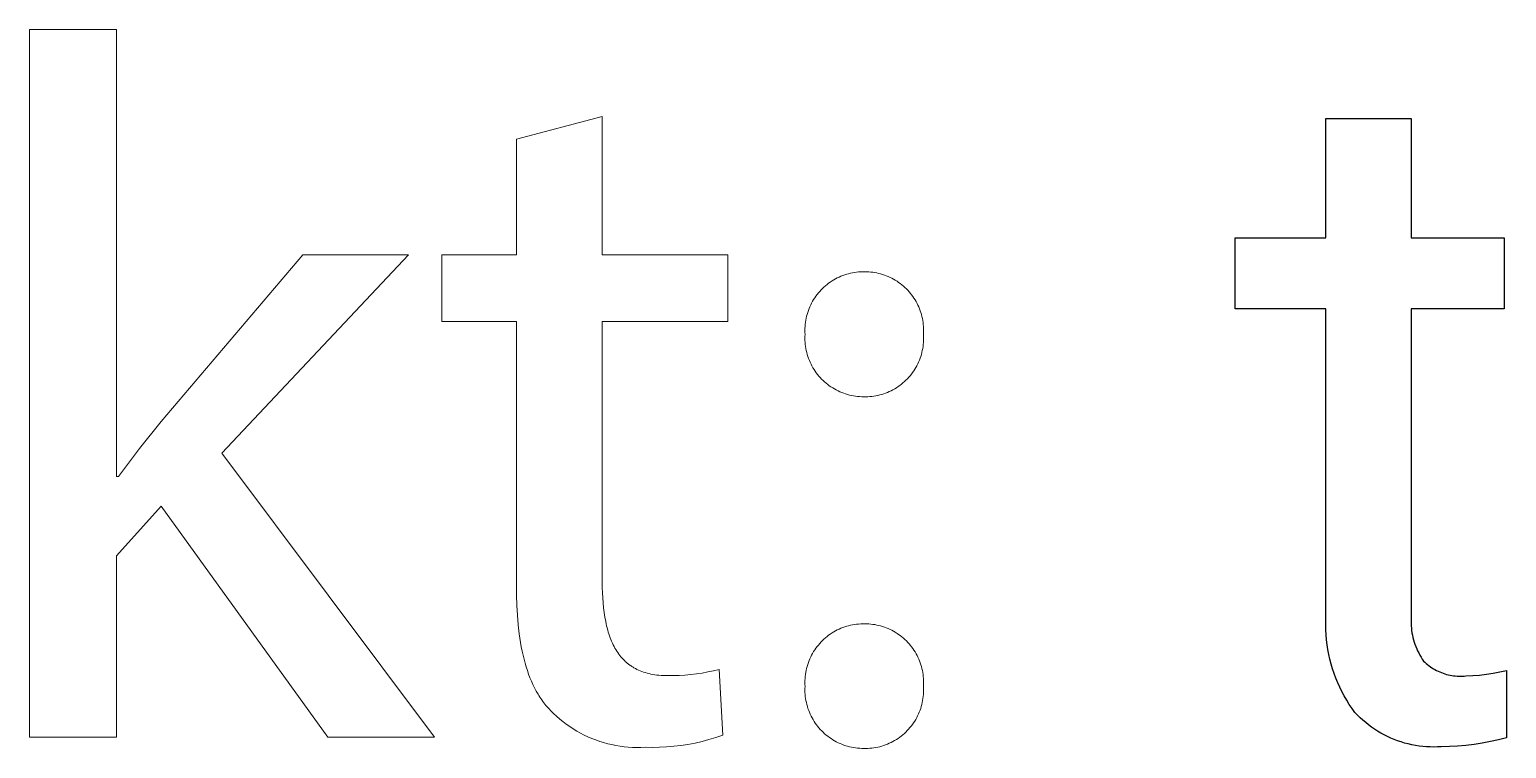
# Model space of a CAD drawing. Header units: millimetres. Extents: x 1422 to 6060, y -58 to 3182.
# Drawn here: x 4467.8 to 4536.5, y 145.7 to 179.2 of the extents above; entities that cross this region are included whole.
import ezdxf

# ---------------------------------------------------------------- set-up
doc = ezdxf.new("R2010")
doc.units = ezdxf.units.MM
doc.header["$MEASUREMENT"] = 0
doc.layers.add('Domyślny', color=7, linetype='Continuous', true_color=0x000000)

msp = doc.modelspace()

# ---------------------------------------------------------------- linework, layer by layer
at = {"layer": 'Domyślny', "color": 18, "lineweight": 15, "true_color": 0x000000}
for p, q in [((4467.784, 146.185), (4467.784, 179.156)), ((4467.784, 179.156), (4471.83, 179.156)), ((4471.83, 179.156), (4471.83, 158.339)), ((4490.451, 174.042), (4494.45, 175.108)), ((4494.45, 175.108), (4494.45, 168.653)), ((4490.451, 168.653), (4490.451, 174.042)), ((4473.914, 160.902), (4480.509, 168.654)), ((4485.435, 168.654), (4476.741, 159.42)), ((4480.509, 168.654), (4485.435, 168.654)), ((4486.976, 165.549), (4486.976, 168.653)), ((4486.976, 168.653), (4490.451, 168.653)), ((4494.45, 168.653), (4500.303, 168.653)), ((4500.303, 168.653), (4500.303, 165.549)), ((4505.922, 167.781), (4506.014, 167.804)), ((4506.014, 167.804), (4506.107, 167.823)), ((4506.107, 167.823), (4506.2, 167.839)), ((4506.2, 167.839), (4506.293, 167.852)), ((4506.293, 167.852), (4506.387, 167.861)), ((4506.387, 167.861), (4506.482, 167.867)), ((4506.482, 167.867), (4506.576, 167.87)), ((4506.576, 167.87), (4506.67, 167.87)), ((4506.67, 167.87), (4506.764, 167.869)), ((4506.764, 167.869), (4506.857, 167.864)), ((4506.857, 167.864), (4506.95, 167.857)), ((4506.95, 167.857), (4507.043, 167.846)), ((4507.043, 167.846), (4507.136, 167.832)), ((4507.136, 167.832), (4507.228, 167.815)), ((4507.228, 167.815), (4507.319, 167.794)), ((4507.319, 167.794), (4507.409, 167.771)), ((4504.704, 167.09), (4504.772, 167.155)), ((4504.772, 167.155), (4504.843, 167.218)), ((4504.843, 167.218), (4504.916, 167.278)), ((4504.916, 167.278), (4504.991, 167.335)), ((4504.991, 167.335), (4505.068, 167.39)), ((4505.068, 167.39), (4505.147, 167.442)), ((4505.147, 167.442), (4505.227, 167.492)), ((4505.227, 167.492), (4505.309, 167.538)), ((4505.309, 167.538), (4505.393, 167.582)), ((4505.393, 167.582), (4505.478, 167.623)), ((4505.478, 167.623), (4505.565, 167.661)), ((4505.565, 167.661), (4505.653, 167.695)), ((4505.653, 167.695), (4505.742, 167.727)), ((4505.742, 167.727), (4505.832, 167.756)), ((4505.832, 167.756), (4505.922, 167.781)), ((4507.409, 167.771), (4507.499, 167.744)), ((4507.499, 167.744), (4507.588, 167.715)), ((4507.588, 167.715), (4507.675, 167.682)), ((4507.675, 167.682), (4507.762, 167.647)), ((4507.762, 167.647), (4507.847, 167.608)), ((4507.847, 167.608), (4507.931, 167.567)), ((4507.931, 167.567), (4508.013, 167.523)), ((4508.013, 167.523), (4508.094, 167.476)), ((4508.094, 167.476), (4508.173, 167.426)), ((4508.173, 167.426), (4508.25, 167.373)), ((4508.25, 167.373), (4508.326, 167.318)), ((4508.326, 167.318), (4508.4, 167.261)), ((4508.4, 167.261), (4508.471, 167.201)), ((4508.471, 167.201), (4508.541, 167.138)), ((4508.541, 167.138), (4508.608, 167.073)), ((4504.198, 166.411), (4504.244, 166.494)), ((4504.244, 166.494), (4504.292, 166.575)), ((4504.292, 166.575), (4504.343, 166.655)), ((4504.343, 166.655), (4504.397, 166.732)), ((4504.397, 166.732), (4504.453, 166.808)), ((4504.453, 166.808), (4504.512, 166.882)), ((4504.512, 166.882), (4504.573, 166.954)), ((4504.573, 166.954), (4504.637, 167.023)), ((4504.637, 167.023), (4504.704, 167.09)), ((4508.608, 167.073), (4508.673, 167.006)), ((4508.673, 167.006), (4508.736, 166.937)), ((4508.736, 166.937), (4508.796, 166.865)), ((4508.796, 166.865), (4508.854, 166.792)), ((4508.854, 166.792), (4508.909, 166.717)), ((4508.909, 166.717), (4508.962, 166.639)), ((4508.962, 166.639), (4509.012, 166.56)), ((4509.012, 166.56), (4509.059, 166.48)), ((4509.059, 166.48), (4509.104, 166.398)), ((4503.943, 165.703), (4503.964, 165.795)), ((4503.964, 165.795), (4503.988, 165.886)), ((4503.988, 165.886), (4504.015, 165.976)), ((4504.015, 165.976), (4504.046, 166.066)), ((4504.046, 166.066), (4504.079, 166.154)), ((4504.079, 166.154), (4504.116, 166.241)), ((4504.116, 166.241), (4504.156, 166.327)), ((4504.156, 166.327), (4504.198, 166.411)), ((4509.104, 166.398), (4509.145, 166.314)), ((4509.145, 166.314), (4509.184, 166.229)), ((4509.184, 166.229), (4509.22, 166.142)), ((4509.22, 166.142), (4509.253, 166.055)), ((4509.253, 166.055), (4509.282, 165.966)), ((4509.282, 165.966), (4509.309, 165.877)), ((4509.309, 165.877), (4509.333, 165.786)), ((4509.333, 165.786), (4509.353, 165.695)), ((4490.451, 165.549), (4486.976, 165.549)), ((4490.451, 153.287), (4490.451, 165.549)), ((4500.303, 165.549), (4494.45, 165.549)), ((4494.45, 165.549), (4494.45, 153.426)), ((4503.884, 165.14), (4503.886, 165.234)), ((4503.886, 165.046), (4503.884, 165.14)), ((4503.886, 165.234), (4503.891, 165.329)), ((4503.891, 164.951), (4503.886, 165.046)), ((4503.891, 165.329), (4503.899, 165.423)), ((4503.899, 165.423), (4503.91, 165.517)), ((4503.91, 165.517), (4503.925, 165.61)), ((4503.925, 165.61), (4503.943, 165.703)), ((4509.353, 165.695), (4509.371, 165.603)), ((4509.371, 165.603), (4509.385, 165.511)), ((4509.385, 165.511), (4509.396, 165.418)), ((4509.396, 165.418), (4509.404, 165.325)), ((4509.404, 165.325), (4509.409, 165.232)), ((4509.409, 165.045), (4509.404, 164.951)), ((4509.409, 165.232), (4509.41, 165.138)), ((4509.41, 165.138), (4509.409, 165.045)), ((4503.885, 164.761), (4503.886, 164.856)), ((4503.888, 164.666), (4503.885, 164.761)), ((4503.886, 164.856), (4503.891, 164.951)), ((4503.893, 164.571), (4503.888, 164.666)), ((4503.902, 164.477), (4503.893, 164.571)), ((4503.915, 164.382), (4503.902, 164.477)), ((4503.93, 164.288), (4503.915, 164.382)), ((4509.384, 164.387), (4509.369, 164.294)), ((4509.396, 164.481), (4509.384, 164.387)), ((4509.404, 164.575), (4509.396, 164.481)), ((4509.404, 164.951), (4509.409, 164.857)), ((4509.409, 164.669), (4509.404, 164.575)), ((4509.409, 164.857), (4509.41, 164.763)), ((4509.41, 164.763), (4509.409, 164.669)), ((4503.949, 164.195), (4503.93, 164.288)), ((4503.971, 164.103), (4503.949, 164.195)), ((4503.996, 164.011), (4503.971, 164.103)), ((4504.024, 163.92), (4503.996, 164.011)), ((4504.056, 163.831), (4504.024, 163.92)), ((4504.091, 163.742), (4504.056, 163.831)), ((4504.128, 163.655), (4504.091, 163.742)), ((4509.178, 163.664), (4509.138, 163.579)), ((4509.215, 163.751), (4509.178, 163.664)), ((4509.248, 163.839), (4509.215, 163.751)), ((4509.279, 163.928), (4509.248, 163.839)), ((4509.306, 164.018), (4509.279, 163.928)), ((4509.33, 164.11), (4509.306, 164.018)), ((4509.352, 164.201), (4509.33, 164.11)), ((4509.369, 164.294), (4509.352, 164.201)), ((4504.169, 163.569), (4504.128, 163.655)), ((4504.213, 163.484), (4504.169, 163.569)), ((4504.259, 163.401), (4504.213, 163.484)), ((4504.309, 163.32), (4504.259, 163.401)), ((4504.361, 163.241), (4504.309, 163.32)), ((4504.416, 163.163), (4504.361, 163.241)), ((4504.473, 163.088), (4504.416, 163.163)), ((4504.534, 163.014), (4504.473, 163.088)), ((4504.596, 162.942), (4504.534, 163.014)), ((4508.782, 163.026), (4508.72, 162.954)), ((4508.841, 163.099), (4508.782, 163.026)), ((4508.897, 163.174), (4508.841, 163.099)), ((4508.951, 163.252), (4508.897, 163.174)), ((4509.002, 163.331), (4508.951, 163.252)), ((4509.05, 163.412), (4509.002, 163.331)), ((4509.096, 163.495), (4509.05, 163.412)), ((4509.138, 163.579), (4509.096, 163.495)), ((4504.661, 162.873), (4504.596, 162.942)), ((4504.729, 162.806), (4504.661, 162.873)), ((4504.799, 162.742), (4504.729, 162.806)), ((4504.871, 162.68), (4504.799, 162.742)), ((4504.945, 162.62), (4504.871, 162.68)), ((4505.021, 162.563), (4504.945, 162.62)), ((4505.099, 162.509), (4505.021, 162.563)), ((4505.179, 162.458), (4505.099, 162.509)), ((4505.261, 162.409), (4505.179, 162.458)), ((4505.344, 162.363), (4505.261, 162.409)), ((4505.429, 162.32), (4505.344, 162.363)), ((4505.515, 162.28), (4505.429, 162.32)), ((4507.815, 162.289), (4507.728, 162.252)), ((4507.9, 162.33), (4507.815, 162.289)), ((4507.984, 162.373), (4507.9, 162.33)), ((4508.066, 162.419), (4507.984, 162.373)), ((4508.147, 162.468), (4508.066, 162.419)), ((4508.225, 162.52), (4508.147, 162.468)), ((4508.302, 162.574), (4508.225, 162.52)), ((4508.377, 162.632), (4508.302, 162.574)), ((4508.45, 162.691), (4508.377, 162.632)), ((4508.521, 162.753), (4508.45, 162.691)), ((4508.59, 162.818), (4508.521, 162.753)), ((4508.656, 162.885), (4508.59, 162.818)), ((4508.72, 162.954), (4508.656, 162.885)), ((4505.603, 162.244), (4505.515, 162.28)), ((4505.692, 162.21), (4505.603, 162.244)), ((4505.782, 162.179), (4505.692, 162.21)), ((4505.873, 162.152), (4505.782, 162.179)), ((4505.965, 162.127), (4505.873, 162.152)), ((4506.058, 162.106), (4505.965, 162.127)), ((4506.151, 162.088), (4506.058, 162.106)), ((4506.245, 162.074), (4506.151, 162.088)), ((4506.339, 162.062), (4506.245, 162.074)), ((4506.434, 162.054), (4506.339, 162.062)), ((4506.529, 162.049), (4506.434, 162.054)), ((4506.624, 162.048), (4506.529, 162.049)), ((4506.718, 162.047), (4506.624, 162.048)), ((4506.813, 162.05), (4506.718, 162.047)), ((4506.907, 162.055), (4506.813, 162.05)), ((4507, 162.064), (4506.907, 162.055)), ((4507.094, 162.077), (4507, 162.064)), ((4507.187, 162.092), (4507.094, 162.077)), ((4507.279, 162.111), (4507.187, 162.092)), ((4507.371, 162.133), (4507.279, 162.111)), ((4507.462, 162.158), (4507.371, 162.133)), ((4507.552, 162.186), (4507.462, 162.158)), ((4507.641, 162.217), (4507.552, 162.186)), ((4507.728, 162.252), (4507.641, 162.217)), ((4472.898, 159.637), (4473.914, 160.902)), ((4471.922, 158.339), (4472.898, 159.637)), ((4476.741, 159.42), (4486.639, 146.185)), ((4471.83, 158.339), (4471.922, 158.339)), ((4473.914, 156.949), (4471.83, 154.632)), ((4481.667, 146.185), (4473.914, 156.949)), ((4471.83, 154.632), (4471.83, 146.185)), ((4494.45, 153.426), (4494.453, 153.169)), ((4490.456, 152.8), (4490.451, 153.287)), ((4490.471, 152.327), (4490.456, 152.8)), ((4494.453, 153.169), (4494.46, 152.919)), ((4494.46, 152.919), (4494.472, 152.676)), ((4494.472, 152.676), (4494.489, 152.44)), ((4490.497, 151.87), (4490.471, 152.327)), ((4494.489, 152.44), (4494.511, 152.212)), ((4494.511, 152.212), (4494.538, 151.991)), ((4494.538, 151.991), (4494.571, 151.777)), ((4490.534, 151.428), (4490.497, 151.87)), ((4490.583, 151.002), (4490.534, 151.428)), ((4494.571, 151.777), (4494.609, 151.571)), ((4494.609, 151.571), (4494.63, 151.47)), ((4494.63, 151.47), (4494.652, 151.372)), ((4494.652, 151.372), (4494.676, 151.275)), ((4505.565, 151.26), (4505.653, 151.295)), ((4505.653, 151.295), (4505.742, 151.327)), ((4505.742, 151.327), (4505.832, 151.355)), ((4505.832, 151.355), (4505.922, 151.381)), ((4505.922, 151.381), (4506.014, 151.403)), ((4506.014, 151.403), (4506.107, 151.422)), ((4506.107, 151.422), (4506.2, 151.438)), ((4506.2, 151.438), (4506.293, 151.451)), ((4506.293, 151.451), (4506.387, 151.461)), ((4506.387, 151.461), (4506.482, 151.467)), ((4506.482, 151.467), (4506.576, 151.47)), ((4506.576, 151.47), (4506.67, 151.47)), ((4506.67, 151.47), (4506.764, 151.468)), ((4506.764, 151.468), (4506.857, 151.464)), ((4506.857, 151.464), (4506.95, 151.456)), ((4506.95, 151.456), (4507.043, 151.445)), ((4507.043, 151.445), (4507.136, 151.431)), ((4507.136, 151.431), (4507.228, 151.414)), ((4507.228, 151.414), (4507.319, 151.394)), ((4507.319, 151.394), (4507.409, 151.371)), ((4507.409, 151.371), (4507.499, 151.344)), ((4507.499, 151.344), (4507.588, 151.315)), ((4507.588, 151.315), (4507.675, 151.282)), ((4490.612, 150.795), (4490.583, 151.002)), ((4490.645, 150.592), (4490.612, 150.795)), ((4494.676, 151.275), (4494.702, 151.181)), ((4494.702, 151.181), (4494.729, 151.088)), ((4494.729, 151.088), (4494.757, 150.997)), ((4494.757, 150.997), (4494.787, 150.909)), ((4494.787, 150.909), (4494.819, 150.822)), ((4494.819, 150.822), (4494.851, 150.737)), ((4494.851, 150.737), (4494.886, 150.654)), ((4494.886, 150.654), (4494.922, 150.573)), ((4504.573, 150.553), (4504.637, 150.623)), ((4504.637, 150.623), (4504.704, 150.69)), ((4504.704, 150.69), (4504.772, 150.755)), ((4504.772, 150.755), (4504.843, 150.817)), ((4504.843, 150.817), (4504.916, 150.877)), ((4504.916, 150.877), (4504.991, 150.935)), ((4504.991, 150.935), (4505.068, 150.99)), ((4505.068, 150.99), (4505.147, 151.042)), ((4505.147, 151.042), (4505.227, 151.091)), ((4505.227, 151.091), (4505.309, 151.138)), ((4505.309, 151.138), (4505.393, 151.182)), ((4505.393, 151.182), (4505.478, 151.222)), ((4505.478, 151.222), (4505.565, 151.26)), ((4507.675, 151.282), (4507.762, 151.246)), ((4507.762, 151.246), (4507.847, 151.208)), ((4507.847, 151.208), (4507.931, 151.167)), ((4507.931, 151.167), (4508.013, 151.122)), ((4508.013, 151.122), (4508.094, 151.075)), ((4508.094, 151.075), (4508.173, 151.026)), ((4508.173, 151.026), (4508.25, 150.973)), ((4508.25, 150.973), (4508.326, 150.918)), ((4508.326, 150.918), (4508.4, 150.86)), ((4508.4, 150.86), (4508.471, 150.8)), ((4508.471, 150.8), (4508.541, 150.738)), ((4508.541, 150.738), (4508.608, 150.673)), ((4508.608, 150.673), (4508.673, 150.606)), ((4508.673, 150.606), (4508.736, 150.537)), ((4490.68, 150.394), (4490.645, 150.592)), ((4490.719, 150.199), (4490.68, 150.394)), ((4490.761, 150.009), (4490.719, 150.199)), ((4490.806, 149.822), (4490.761, 150.009)), ((4494.922, 150.573), (4494.96, 150.494)), ((4494.96, 150.494), (4494.999, 150.417)), ((4494.999, 150.417), (4495.04, 150.342)), ((4495.04, 150.342), (4495.082, 150.27)), ((4495.082, 150.27), (4495.126, 150.199)), ((4495.126, 150.199), (4495.172, 150.13)), ((4495.172, 150.13), (4495.219, 150.063)), ((4495.219, 150.063), (4495.268, 149.998)), ((4495.268, 149.998), (4495.319, 149.936)), ((4495.319, 149.936), (4495.371, 149.875)), ((4504.116, 149.841), (4504.156, 149.927)), ((4504.156, 149.927), (4504.198, 150.011)), ((4504.198, 150.011), (4504.244, 150.094)), ((4504.244, 150.094), (4504.292, 150.175)), ((4504.292, 150.175), (4504.343, 150.254)), ((4504.343, 150.254), (4504.397, 150.332)), ((4504.397, 150.332), (4504.453, 150.408)), ((4504.453, 150.408), (4504.512, 150.482)), ((4504.512, 150.482), (4504.573, 150.553)), ((4508.736, 150.537), (4508.796, 150.465)), ((4508.796, 150.465), (4508.854, 150.392)), ((4508.854, 150.392), (4508.909, 150.316)), ((4508.909, 150.316), (4508.962, 150.239)), ((4508.962, 150.239), (4509.012, 150.16)), ((4509.012, 150.16), (4509.059, 150.079)), ((4509.059, 150.079), (4509.104, 149.997)), ((4509.104, 149.997), (4509.145, 149.913)), ((4509.145, 149.913), (4509.184, 149.828)), ((4490.855, 149.64), (4490.806, 149.822)), ((4490.907, 149.462), (4490.855, 149.64)), ((4490.963, 149.289), (4490.907, 149.462)), ((4491.022, 149.119), (4490.963, 149.289)), ((4495.371, 149.875), (4495.426, 149.816)), ((4495.426, 149.816), (4495.482, 149.76)), ((4495.482, 149.76), (4495.539, 149.706)), ((4495.539, 149.706), (4495.569, 149.679)), ((4495.569, 149.679), (4495.599, 149.654)), ((4495.599, 149.654), (4495.629, 149.628)), ((4495.629, 149.628), (4495.66, 149.603)), ((4495.66, 149.603), (4495.691, 149.579)), ((4495.691, 149.579), (4495.723, 149.555)), ((4495.723, 149.555), (4495.755, 149.532)), ((4495.755, 149.532), (4495.788, 149.51)), ((4495.788, 149.51), (4495.821, 149.487)), ((4495.821, 149.487), (4495.855, 149.466)), ((4495.855, 149.466), (4495.889, 149.445)), ((4495.889, 149.445), (4495.923, 149.424)), ((4495.923, 149.424), (4495.994, 149.385)), ((4495.994, 149.385), (4496.066, 149.348)), ((4496.066, 149.348), (4496.14, 149.313)), ((4496.14, 149.313), (4496.217, 149.28)), ((4496.217, 149.28), (4496.295, 149.249)), ((4496.295, 149.249), (4496.375, 149.221)), ((4499.099, 149.176), (4499.363, 149.225)), ((4499.363, 149.225), (4499.626, 149.283)), ((4499.626, 149.283), (4499.886, 149.349)), ((4499.886, 149.349), (4500.056, 146.276)), ((4503.925, 149.21), (4503.943, 149.302)), ((4503.943, 149.302), (4503.964, 149.394)), ((4503.964, 149.394), (4503.988, 149.486)), ((4503.988, 149.486), (4504.015, 149.576)), ((4504.015, 149.576), (4504.046, 149.665)), ((4504.046, 149.665), (4504.079, 149.754)), ((4504.079, 149.754), (4504.116, 149.841)), ((4509.184, 149.828), (4509.22, 149.742)), ((4509.22, 149.742), (4509.253, 149.655)), ((4509.253, 149.655), (4509.282, 149.566)), ((4509.282, 149.566), (4509.309, 149.476)), ((4509.309, 149.476), (4509.333, 149.386)), ((4509.333, 149.386), (4509.353, 149.295)), ((4509.353, 149.295), (4509.371, 149.203)), ((4491.085, 148.954), (4491.022, 149.119)), ((4491.152, 148.794), (4491.085, 148.954)), ((4491.223, 148.637), (4491.152, 148.794)), ((4491.298, 148.486), (4491.223, 148.637)), ((4496.375, 149.221), (4496.457, 149.195)), ((4496.457, 149.195), (4496.541, 149.171)), ((4496.541, 149.171), (4496.627, 149.149)), ((4496.627, 149.149), (4496.715, 149.13)), ((4496.715, 149.13), (4496.805, 149.112)), ((4496.805, 149.112), (4496.897, 149.097)), ((4496.897, 149.097), (4496.991, 149.085)), ((4496.991, 149.085), (4497.087, 149.074)), ((4497.087, 149.074), (4497.185, 149.066)), ((4497.185, 149.066), (4497.286, 149.061)), ((4497.286, 149.061), (4497.388, 149.057)), ((4497.388, 149.057), (4497.493, 149.056)), ((4497.493, 149.056), (4497.762, 149.055)), ((4497.762, 149.055), (4498.03, 149.062)), ((4498.03, 149.062), (4498.299, 149.078)), ((4498.299, 149.078), (4498.566, 149.102)), ((4498.566, 149.102), (4498.833, 149.135)), ((4498.833, 149.135), (4499.099, 149.176)), ((4503.884, 148.74), (4503.886, 148.834)), ((4503.886, 148.645), (4503.884, 148.74)), ((4503.886, 148.834), (4503.891, 148.928)), ((4503.891, 148.551), (4503.886, 148.645)), ((4503.887, 148.456), (4503.891, 148.551)), ((4503.891, 148.928), (4503.899, 149.022)), ((4503.899, 149.022), (4503.91, 149.116)), ((4503.91, 149.116), (4503.925, 149.21)), ((4509.371, 149.203), (4509.385, 149.11)), ((4509.385, 149.11), (4509.396, 149.018)), ((4509.396, 149.018), (4509.404, 148.925)), ((4509.404, 148.925), (4509.409, 148.831)), ((4509.409, 148.644), (4509.404, 148.551)), ((4509.404, 148.551), (4509.408, 148.457)), ((4509.409, 148.831), (4509.41, 148.738)), ((4509.41, 148.738), (4509.409, 148.644)), ((4491.376, 148.338), (4491.298, 148.486)), ((4491.459, 148.195), (4491.376, 148.338)), ((4491.502, 148.126), (4491.459, 148.195)), ((4491.545, 148.057), (4491.502, 148.126)), ((4491.59, 147.99), (4491.545, 148.057)), ((4491.636, 147.923), (4491.59, 147.99)), ((4491.683, 147.858), (4491.636, 147.923)), ((4491.731, 147.794), (4491.683, 147.858)), ((4503.886, 148.361), (4503.887, 148.456)), ((4503.889, 148.267), (4503.886, 148.361)), ((4503.895, 148.172), (4503.889, 148.267)), ((4503.904, 148.078), (4503.895, 148.172)), ((4503.917, 147.984), (4503.904, 148.078)), ((4503.933, 147.89), (4503.917, 147.984)), ((4503.952, 147.798), (4503.933, 147.89)), ((4509.367, 147.896), (4509.349, 147.804)), ((4509.382, 147.989), (4509.367, 147.896)), ((4509.394, 148.082), (4509.382, 147.989)), ((4509.402, 148.175), (4509.394, 148.082)), ((4509.408, 148.269), (4509.402, 148.175)), ((4509.408, 148.457), (4509.41, 148.363)), ((4509.41, 148.363), (4509.408, 148.269)), ((4491.78, 147.731), (4491.731, 147.794)), ((4491.83, 147.67), (4491.78, 147.731)), ((4491.881, 147.609), (4491.83, 147.67)), ((4491.934, 147.55), (4491.881, 147.609)), ((4491.987, 147.491), (4491.934, 147.55)), ((4492.041, 147.434), (4491.987, 147.491)), ((4492.179, 147.296), (4492.041, 147.434)), ((4492.321, 147.163), (4492.179, 147.296)), ((4492.468, 147.035), (4492.321, 147.163)), ((4503.974, 147.705), (4503.952, 147.798)), ((4503.999, 147.614), (4503.974, 147.705)), ((4504.028, 147.524), (4503.999, 147.614)), ((4504.06, 147.434), (4504.028, 147.524)), ((4504.094, 147.346), (4504.06, 147.434)), ((4504.132, 147.259), (4504.094, 147.346)), ((4504.173, 147.174), (4504.132, 147.259)), ((4504.217, 147.09), (4504.173, 147.174)), ((4509.134, 147.184), (4509.092, 147.1)), ((4509.174, 147.269), (4509.134, 147.184)), ((4509.211, 147.355), (4509.174, 147.269)), ((4509.245, 147.443), (4509.211, 147.355)), ((4509.275, 147.532), (4509.245, 147.443)), ((4509.303, 147.621), (4509.275, 147.532)), ((4509.328, 147.712), (4509.303, 147.621)), ((4509.349, 147.804), (4509.328, 147.712)), ((4492.619, 146.912), (4492.468, 147.035)), ((4492.775, 146.794), (4492.619, 146.912)), ((4492.934, 146.682), (4492.775, 146.794)), ((4493.097, 146.575), (4492.934, 146.682)), ((4493.264, 146.474), (4493.097, 146.575)), ((4493.434, 146.379), (4493.264, 146.474)), ((4504.263, 147.007), (4504.217, 147.09)), ((4504.313, 146.926), (4504.263, 147.007)), ((4504.365, 146.847), (4504.313, 146.926)), ((4504.42, 146.77), (4504.365, 146.847)), ((4504.478, 146.695), (4504.42, 146.77)), ((4504.538, 146.622), (4504.478, 146.695)), ((4504.601, 146.551), (4504.538, 146.622)), ((4504.666, 146.482), (4504.601, 146.551)), ((4504.733, 146.415), (4504.666, 146.482)), ((4508.651, 146.493), (4508.585, 146.427)), ((4508.715, 146.562), (4508.651, 146.493)), ((4508.777, 146.633), (4508.715, 146.562)), ((4508.836, 146.706), (4508.777, 146.633)), ((4508.893, 146.781), (4508.836, 146.706)), ((4508.946, 146.858), (4508.893, 146.781)), ((4508.998, 146.937), (4508.946, 146.858)), ((4509.046, 147.018), (4508.998, 146.937)), ((4509.092, 147.1), (4509.046, 147.018)), ((4471.83, 146.185), (4467.784, 146.185)), ((4486.639, 146.185), (4481.667, 146.185)), ((4493.607, 146.289), (4493.434, 146.379)), ((4493.784, 146.206), (4493.607, 146.289)), ((4493.963, 146.129), (4493.784, 146.206)), ((4494.145, 146.059), (4493.963, 146.129)), ((4494.329, 145.994), (4494.145, 146.059)), ((4494.515, 145.936), (4494.329, 145.994)), ((4494.703, 145.885), (4494.515, 145.936)), ((4494.892, 145.84), (4494.703, 145.885)), ((4495.084, 145.801), (4494.892, 145.84)), ((4495.276, 145.77), (4495.084, 145.801)), ((4498.11, 145.803), (4497.778, 145.763)), ((4498.441, 145.853), (4498.11, 145.803)), ((4498.769, 145.916), (4498.441, 145.853)), ((4499.096, 145.989), (4498.769, 145.916)), ((4499.419, 146.074), (4499.096, 145.989)), ((4499.739, 146.169), (4499.419, 146.074)), ((4500.056, 146.276), (4499.739, 146.169)), ((4504.803, 146.351), (4504.733, 146.415)), ((4504.875, 146.289), (4504.803, 146.351)), ((4504.949, 146.23), (4504.875, 146.289)), ((4505.025, 146.174), (4504.949, 146.23)), ((4505.103, 146.12), (4505.025, 146.174)), ((4505.183, 146.069), (4505.103, 146.12)), ((4505.265, 146.021), (4505.183, 146.069)), ((4505.348, 145.975), (4505.265, 146.021)), ((4505.432, 145.932), (4505.348, 145.975)), ((4505.519, 145.893), (4505.432, 145.932)), ((4505.606, 145.856), (4505.519, 145.893)), ((4505.695, 145.823), (4505.606, 145.856)), ((4505.784, 145.792), (4505.695, 145.823)), ((4505.875, 145.765), (4505.784, 145.792)), ((4507.549, 145.799), (4507.459, 145.771)), ((4507.638, 145.83), (4507.549, 145.799)), ((4507.725, 145.864), (4507.638, 145.83)), ((4507.812, 145.902), (4507.725, 145.864)), ((4507.897, 145.942), (4507.812, 145.902)), ((4507.98, 145.985), (4507.897, 145.942)), ((4508.062, 146.03), (4507.98, 145.985)), ((4508.143, 146.079), (4508.062, 146.03)), ((4508.221, 146.131), (4508.143, 146.079)), ((4508.298, 146.185), (4508.221, 146.131)), ((4508.373, 146.241), (4508.298, 146.185)), ((4508.446, 146.301), (4508.373, 146.241)), ((4508.517, 146.363), (4508.446, 146.301)), ((4508.585, 146.427), (4508.517, 146.363)), ((4495.469, 145.744), (4495.276, 145.77)), ((4495.663, 145.726), (4495.469, 145.744)), ((4495.858, 145.715), (4495.663, 145.726)), ((4496.053, 145.71), (4495.858, 145.715)), ((4496.248, 145.712), (4496.053, 145.71)), ((4496.443, 145.72), (4496.248, 145.712)), ((4496.777, 145.714), (4496.443, 145.72)), ((4497.111, 145.719), (4496.777, 145.714)), ((4497.445, 145.735), (4497.111, 145.719)), ((4497.778, 145.763), (4497.445, 145.735)), ((4505.967, 145.741), (4505.875, 145.765)), ((4506.059, 145.72), (4505.967, 145.741)), ((4506.152, 145.702), (4506.059, 145.72)), ((4506.246, 145.688), (4506.152, 145.702)), ((4506.34, 145.677), (4506.246, 145.688)), ((4506.435, 145.669), (4506.34, 145.677)), ((4506.529, 145.664), (4506.435, 145.669)), ((4506.624, 145.663), (4506.529, 145.664)), ((4506.718, 145.662), (4506.624, 145.663)), ((4506.812, 145.664), (4506.718, 145.662)), ((4506.906, 145.67), (4506.812, 145.664)), ((4506.999, 145.679), (4506.906, 145.67)), ((4507.093, 145.691), (4506.999, 145.679)), ((4507.185, 145.706), (4507.093, 145.691)), ((4507.277, 145.725), (4507.185, 145.706)), ((4507.369, 145.746), (4507.277, 145.725)), ((4507.459, 145.771), (4507.369, 145.746))]:
    msp.add_line(p, q, dxfattribs=at)
at = {"layer": 'Domyślny'}
for p, q in [((4528.146, 169.449), (4528.146, 175.015)), ((4528.146, 175.015), (4532.114, 175.015)), ((4532.114, 175.015), (4532.114, 169.449)), ((4523.923, 166.151), (4523.923, 169.449)), ((4523.923, 169.449), (4528.146, 169.449)), ((4532.114, 169.449), (4536.443, 169.449)), ((4536.443, 169.449), (4536.443, 166.151)), ((4528.146, 166.151), (4523.923, 166.151)), ((4528.146, 151.872), (4528.146, 166.151)), ((4536.443, 166.151), (4532.114, 166.151)), ((4532.114, 166.151), (4532.114, 151.817)), ((4528.132, 151.412), (4528.135, 151.642)), ((4528.136, 151.182), (4528.132, 151.412)), ((4528.135, 151.642), (4528.146, 151.872)), ((4532.108, 151.707), (4532.105, 151.597)), ((4532.105, 151.597), (4532.107, 151.487)), ((4532.107, 151.487), (4532.112, 151.377)), ((4532.114, 151.817), (4532.108, 151.707)), ((4532.112, 151.377), (4532.121, 151.267)), ((4528.148, 150.953), (4528.136, 151.182)), ((4528.168, 150.723), (4528.148, 150.953)), ((4528.196, 150.495), (4528.168, 150.723)), ((4532.121, 151.267), (4532.133, 151.157)), ((4532.133, 151.157), (4532.15, 151.048)), ((4532.15, 151.048), (4532.17, 150.94)), ((4532.17, 150.94), (4532.194, 150.832)), ((4532.194, 150.832), (4532.222, 150.726)), ((4532.222, 150.726), (4532.253, 150.62)), ((4532.253, 150.62), (4532.288, 150.515)), ((4528.232, 150.268), (4528.196, 150.495)), ((4528.275, 150.042), (4528.232, 150.268)), ((4528.326, 149.817), (4528.275, 150.042)), ((4532.288, 150.515), (4532.326, 150.412)), ((4532.326, 150.412), (4532.369, 150.31)), ((4532.369, 150.31), (4532.414, 150.21)), ((4532.414, 150.21), (4532.463, 150.111)), ((4532.463, 150.111), (4532.515, 150.014)), ((4532.515, 150.014), (4532.571, 149.919)), ((4532.571, 149.919), (4532.63, 149.826)), ((4528.384, 149.595), (4528.326, 149.817)), ((4528.449, 149.374), (4528.384, 149.595)), ((4528.523, 149.156), (4528.449, 149.374)), ((4532.63, 149.826), (4532.692, 149.735)), ((4532.692, 149.735), (4532.752, 149.677)), ((4532.752, 149.677), (4532.814, 149.622)), ((4532.814, 149.622), (4532.878, 149.569)), ((4532.878, 149.569), (4532.944, 149.518)), ((4532.944, 149.518), (4533.011, 149.469)), ((4533.011, 149.469), (4533.08, 149.422)), ((4533.08, 149.422), (4533.15, 149.378)), ((4533.15, 149.378), (4533.222, 149.336)), ((4533.222, 149.336), (4533.295, 149.297)), ((4533.295, 149.297), (4533.37, 149.261)), ((4533.37, 149.261), (4533.446, 149.226)), ((4533.446, 149.226), (4533.523, 149.195)), ((4535.927, 149.169), (4536.239, 149.227)), ((4536.239, 149.227), (4536.549, 149.295)), ((4536.549, 149.295), (4536.549, 146.161)), ((4528.603, 148.941), (4528.523, 149.156)), ((4528.691, 148.728), (4528.603, 148.941)), ((4528.785, 148.518), (4528.691, 148.728)), ((4533.523, 149.195), (4533.601, 149.166)), ((4533.601, 149.166), (4533.679, 149.14)), ((4533.679, 149.14), (4533.759, 149.116)), ((4533.759, 149.116), (4533.84, 149.095)), ((4533.84, 149.095), (4533.921, 149.077)), ((4533.921, 149.077), (4534.002, 149.062)), ((4534.002, 149.062), (4534.085, 149.049)), ((4534.085, 149.049), (4534.167, 149.04)), ((4534.167, 149.04), (4534.25, 149.033)), ((4534.25, 149.033), (4534.333, 149.029)), ((4534.333, 149.029), (4534.416, 149.027)), ((4534.416, 149.027), (4534.499, 149.029)), ((4534.499, 149.029), (4534.582, 149.033)), ((4534.582, 149.033), (4534.665, 149.041)), ((4534.665, 149.041), (4534.982, 149.057)), ((4534.982, 149.057), (4535.298, 149.084)), ((4535.298, 149.084), (4535.613, 149.122)), ((4535.613, 149.122), (4535.927, 149.169)), ((4528.887, 148.312), (4528.785, 148.518)), ((4528.996, 148.109), (4528.887, 148.312)), ((4529.111, 147.91), (4528.996, 148.109)), ((4529.233, 147.715), (4529.111, 147.91)), ((4529.362, 147.525), (4529.233, 147.715)), ((4529.497, 147.338), (4529.362, 147.525)), ((4529.615, 147.214), (4529.497, 147.338)), ((4529.737, 147.093), (4529.615, 147.214)), ((4529.864, 146.977), (4529.737, 147.093)), ((4529.994, 146.866), (4529.864, 146.977)), ((4530.129, 146.759), (4529.994, 146.866)), ((4530.266, 146.656), (4530.129, 146.759)), ((4530.408, 146.559), (4530.266, 146.656)), ((4530.552, 146.466), (4530.408, 146.559)), ((4530.7, 146.379), (4530.552, 146.466)), ((4530.851, 146.296), (4530.7, 146.379)), ((4531.004, 146.219), (4530.851, 146.296)), ((4531.16, 146.148), (4531.004, 146.219)), ((4531.318, 146.081), (4531.16, 146.148)), ((4531.479, 146.021), (4531.318, 146.081)), ((4531.642, 145.966), (4531.479, 146.021)), ((4531.806, 145.916), (4531.642, 145.966)), ((4531.972, 145.872), (4531.806, 145.916)), ((4532.139, 145.834), (4531.972, 145.872)), ((4532.308, 145.802), (4532.139, 145.834)), ((4532.478, 145.776), (4532.308, 145.802)), ((4534.659, 145.805), (4534.275, 145.772)), ((4535.041, 145.852), (4534.659, 145.805)), ((4535.422, 145.91), (4535.041, 145.852)), ((4535.8, 145.982), (4535.422, 145.91)), ((4536.176, 146.065), (4535.8, 145.982)), ((4536.549, 146.161), (4536.176, 146.065)), ((4532.648, 145.756), (4532.478, 145.776)), ((4532.819, 145.741), (4532.648, 145.756)), ((4532.991, 145.732), (4532.819, 145.741)), ((4533.162, 145.73), (4532.991, 145.732)), ((4533.334, 145.733), (4533.162, 145.73)), ((4533.505, 145.742), (4533.334, 145.733)), ((4533.891, 145.751), (4533.505, 145.742)), ((4534.275, 145.772), (4533.891, 145.751))]:
    msp.add_line(p, q, dxfattribs=at)

doc.saveas('drawing.dxf')
